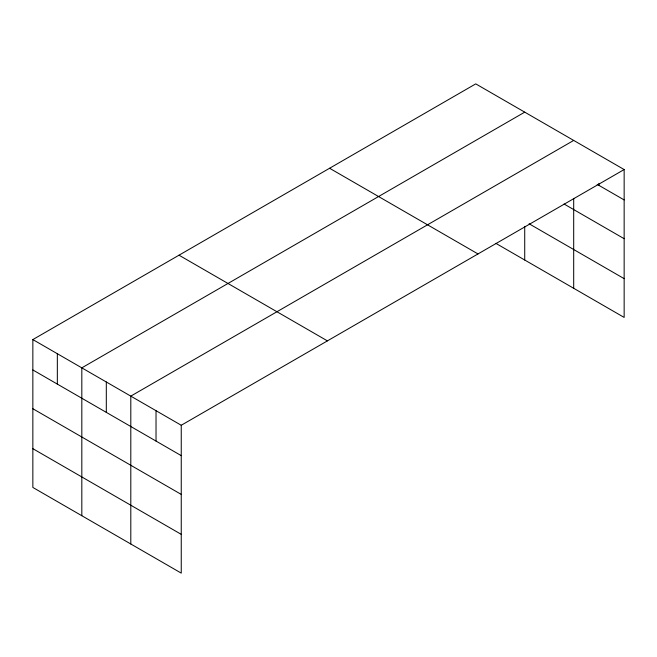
<?xml version="1.0" encoding="UTF-8"?>
<svg xmlns="http://www.w3.org/2000/svg" width="657" height="657" viewBox="0 0 657 657"><rect width="100%" height="100%" fill="white"/><g stroke="black" fill="none" stroke-linecap="round" stroke-linejoin="round"><path stroke-width="0.99" d="M624.15 169.555L475.75 83.874L32.85 339.579L32.85 487.445L181.25 573.126L181.25 425.26L624.15 169.555L624.15 317.421L495.863 243.353M524.721 112.15L81.821 367.854L81.821 515.72M573.692 140.426L130.8 396.122L130.8 543.996M597.18 184.362L624.15 199.933M564.076 204.023L624.15 238.705M529.09 223.774L624.15 278.65M329.592 168.258L477.992 253.939M179.008 255.195L327.408 340.876M32.85 339.579L181.25 425.26M32.85 369.957L181.25 455.638M32.85 408.728L181.25 494.409M32.85 448.674L181.25 534.355M598.921 183.344L598.921 185.373M573.692 198.348L573.692 288.292M524.721 226.345L524.721 260.016M156.029 410.691L156.029 441.069M106.311 381.988L106.311 412.366M57.34 353.712L57.34 384.099"/></g></svg>
